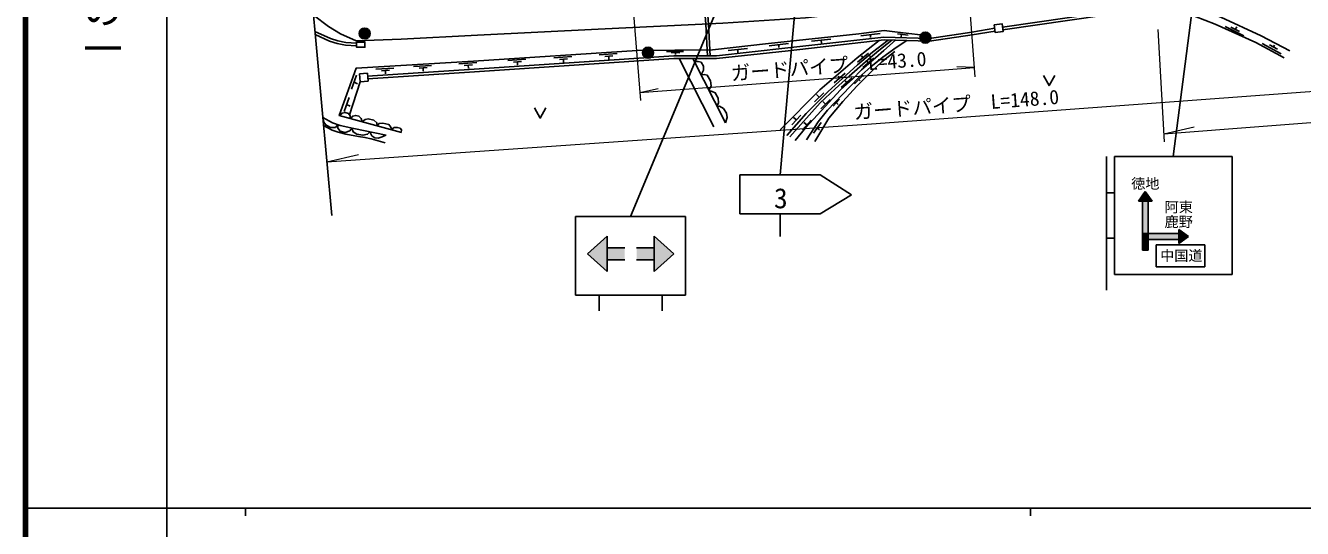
# Model space of a CAD drawing. Units: millimetres at full size, sheet at 1:1000; details may follow other scales. Extents: x 40000 to 680000, y 20000 to 380000.
# Drawn here: x 40000 to 202626, y 202409 to 266452 of the extents above; entities that cross this region are included whole.
import ezdxf
from ezdxf.enums import TextEntityAlignment as Align

# ---------------------------------------------------------------- set-up
doc = ezdxf.new("R2010")
doc.units = ezdxf.units.MM
doc.header["$LTSCALE"] = 1000
for name, color, linetype, lineweight in [('M-BGD', 7, 'Continuous', 25), ('M-BMK-OTRS', 5, 'Continuous', 25), ('M-STR-HTXT', 7, 'Continuous', 13), ('M-STR-STRC', 7, 'Continuous', 25), ('M-TTL', 2, 'Continuous', 140), ('M-TTL-BAND', 7, 'Continuous', 25)]:
    doc.layers.add(name, color=color, linetype=linetype, lineweight=lineweight)
doc.styles.add('@ＭＳ ゴシック', font='')
doc.styles.add('ＭＳ ゴシック', font='')
doc.styles.get('@ＭＳ ゴシック').set_extended_font_data('@MS Gothic')
doc.styles.get('ＭＳ ゴシック').set_extended_font_data('MS Gothic')

msp = doc.modelspace()

# ---------------------------------------------------------------- hatches: boundary and pattern name
at = {"layer": 'M-BGD'}
for points in [[(82484, 265438, 1), (83884, 265438, 1)], [(153908, 264910, 1), (155308, 264910, 1)], [(118580, 262995, 1), (119980, 262995, 1)]]:
    msp.add_hatch(color=256, dxfattribs=at).paths.add_polyline_path(points)
at = {"layer": 'M-STR-STRC'}
for points in [[(182611, 245333), (183486, 244083), (182986, 244083), (182236, 244083), (181736, 244083)], [(182236, 244083), (182986, 244083), (182986, 239958), (182236, 239958)], [(111563, 237375), (114063, 239625), (114063, 238125), (114063, 236625), (114063, 235125)], [(120063, 238125), (120063, 239625), (122563, 237375), (120063, 235125), (120063, 236625)], [(182236, 239958), (182986, 239958), (182986, 239208), (182236, 239208)], [(182236, 239208), (182986, 239208), (182986, 237833), (182236, 237833)], [(182986, 239958), (186861, 239958), (186861, 239208), (182986, 239208)], [(186861, 239958), (186861, 240458), (188111, 239583), (186861, 238708), (186861, 239208)], [(114063, 238125), (116313, 238125), (116313, 236625), (114063, 236625)], [(117813, 238125), (120063, 238125), (120063, 236625), (117813, 236625)]]:
    msp.add_hatch(color=256, dxfattribs=at).paths.add_polyline_path(points)

# ---------------------------------------------------------------- linework, layer by layer
at = {"layer": 'M-BGD'}
for p, q in [((146382, 265158), (148847, 265429)), ((147615, 265293), (147631, 264928)), ((151038, 265407), (152407, 265246)), ((151546, 265347), (151514, 265002)), ((192777, 266310), (195141, 265150)), ((193495, 266227), (194590, 265693)), ((194042, 265960), (194247, 266285)), ((129485, 263263), (131950, 263534)), ((134691, 263876), (137156, 264147)), ((135924, 264011), (135940, 263646)), ((140102, 264451), (142567, 264722)), ((141334, 264586), (141351, 264221)), ((197515, 264180), (199895, 262870)), ((198425, 264005), (199453, 263446)), ((198939, 263725), (199068, 263963)), ((101444, 262018), (103737, 262159)), ((102140, 261788), (103173, 261877)), ((102656, 261832), (102670, 261420)), ((107292, 262356), (109584, 262497)), ((107987, 262126), (109020, 262215)), ((108504, 262171), (108517, 261759)), ((113064, 262735), (115356, 262876)), ((113759, 262505), (114792, 262594)), ((114276, 262549), (114289, 262137)), ((121625, 263143), (123802, 263143)), ((122219, 262999), (123325, 262990)), ((122772, 262995), (122777, 262752)), ((123255, 262258), (127663, 253553)), ((124974, 262253), (129126, 254052)), ((130717, 263398), (130734, 263033)), ((145967, 261791), (147342, 262949)), ((146654, 262370), (146473, 262575)), ((146642, 261118), (148016, 262276)), ((147329, 261697), (147148, 261903)), ((84629, 260896), (86921, 261037)), ((85324, 260666), (86357, 260755)), ((85841, 260710), (85854, 260298)), ((89422, 261239), (91714, 261381)), ((90117, 261009), (91150, 261098)), ((90634, 261054), (90647, 260642)), ((95180, 261595), (97472, 261737)), ((95875, 261365), (96908, 261454)), ((96391, 261410), (96405, 260998)), ((142966, 259165), (144375, 260403)), ((82631, 259286), (81264, 255097)), ((81515, 258352), (82164, 260129)), ((81839, 259240), (82274, 259009)), ((143671, 259784), (143477, 260017)), ((143877, 258550), (145286, 259787)), ((144581, 259168), (144388, 259401)), ((145590, 259031), (146694, 260125)), ((146142, 259578), (146299, 259425)), ((80566, 255508), (81216, 257286)), ((140481, 256752), (141664, 257903)), ((141072, 257327), (140741, 257665)), ((141282, 255865), (142465, 257016)), ((142849, 256186), (143676, 257065)), ((80891, 256397), (81325, 256165)), ((141874, 256441), (141543, 256778)), ((143262, 256625), (143485, 256389)), ((137615, 253826), (138720, 255052)), ((138167, 254439), (137815, 254754)), ((138948, 253182), (140037, 254422)), ((139492, 253802), (139135, 254112)), ((140351, 252763), (141321, 254112)), ((140836, 253438), (141124, 253185))]:
    msp.add_line(p, q, dxfattribs=at)
for points in [[(125004, 283568), (125140, 283078), (126093, 273629), (126631, 266621), (126849, 262545)], [(125374, 283573), (125485, 283139), (126442, 273660), (126980, 266644), (127198, 262564)], [(204196, 274976), (188960, 272768), (170300, 270282), (157834, 268473), (147993, 268426), (139337, 267418), (128798, 266762), (112910, 265988), (97580, 265214), (87834, 264720), (82110, 264509), (80116, 265377), (78591, 266338), (76671, 267768)], [(164428, 266249), (190003, 269965), (204034, 271760)], [(164472, 265901), (190050, 269618), (204068, 271411)], [(184568, 268821), (188865, 267635), (191509, 266628), (196673, 264277), (200296, 262334)], [(187119, 269192), (189566, 268516), (192210, 267509), (197374, 265159), (200997, 263215)], [(82160, 264207), (80807, 264301), (79782, 264508), (78846, 264806), (76863, 265707)], [(82160, 263856), (80760, 263953), (79694, 264168), (78720, 264479), (76897, 265307)], [(87866, 252839), (79964, 254993), (82095, 261021), (97047, 261916), (117905, 263283), (127469, 263375), (134621, 264166), (146111, 265384), (149363, 265808), (150722, 265657), (154301, 265227)], [(163439, 266098), (160519, 265620), (155106, 264803), (149323, 264965), (137076, 263598), (127983, 262595), (122557, 262610), (110491, 261781), (97144, 260892), (83567, 260007)], [(163483, 265751), (160574, 265275), (155127, 264453), (149338, 264614), (137114, 263250), (128002, 262245), (122568, 262260), (110515, 261432), (97167, 260543), (83600, 259658)], [(148699, 264543), (145908, 262325), (141142, 258264), (136103, 253165)], [(149873, 264599), (147855, 263074), (145976, 261428), (142172, 257998), (139407, 255249), (136939, 252439)], [(137327, 252297), (141208, 256629), (143119, 258384), (144889, 259999), (147296, 262113), (148693, 263291), (150311, 264587)], [(150804, 264573), (149314, 263274), (148258, 262344), (146487, 260805), (145322, 259640), (143801, 258275), (139393, 253480), (138025, 251832)], [(139457, 251907), (140956, 254178), (142141, 255676), (144026, 257681), (146117, 259816), (147638, 261180), (149175, 262423), (150898, 263663), (152232, 264533)], [(129126, 254052), (129347, 254721), (129277, 255311), (128907, 255877), (128375, 256167), (128061, 256156), (128248, 256594), (128202, 257219), (127834, 257892), (127427, 258068), (127030, 258191), (127326, 258761), (127224, 259427), (126817, 260121), (126437, 260204), (126030, 260167), (126346, 260758), (126334, 261297), (126044, 261789), (125653, 261883), (125164, 261877)], [(140520, 251686), (142289, 254677), (144085, 256782), (145884, 258737), (147766, 260652), (149061, 261843), (150702, 263137)], [(169650, 260101), (170366, 258806), (171082, 260101)], [(79968, 255004), (80345, 255307), (80725, 255381), (81150, 255270), (81344, 254974), (81364, 254612), (81677, 254928), (82047, 255011), (82464, 254919), (82760, 254632), (82892, 254195), (83269, 254475), (83639, 254558), (84369, 254401), (84749, 254068), (84778, 253681), (85035, 253994), (85489, 254040), (86275, 253836), (86534, 253522), (86631, 253176), (86913, 253448), (87330, 253485), (87700, 253392), (87894, 253189), (87845, 252845)], [(104838, 255960), (105553, 254665), (106269, 255960)], [(77869, 254755), (79087, 254081), (80083, 253725), (81818, 253341), (85938, 252474)], [(77869, 254755), (77980, 254133), (78239, 253792), (78831, 253452), (79468, 253459), (79756, 253841), (79778, 253363), (80067, 253015), (80696, 252845), (81295, 253030), (81560, 253398), (81739, 252904), (82206, 252601), (82961, 252475), (83560, 252616), (83832, 252917), (84108, 252423), (84478, 252157), (84922, 252105), (85425, 252261), (85906, 252481)], [(77965, 253715), (79049, 253122), (79815, 252867), (80810, 252625), (82423, 252343), (83217, 252208), (84037, 252007), (85502, 251617), (85811, 251496)]]:
    msp.add_lwpolyline(points, dxfattribs=at)
for points in [[(163383, 266545), (164375, 266671), (164500, 265679), (163508, 265553)], [(82160, 264346), (83216, 264346), (83216, 263682), (82160, 263682)], [(82536, 260282), (83531, 260377), (83627, 259382), (82631, 259286)]]:
    msp.add_lwpolyline(points, close=True, dxfattribs=at)
for centre in [(83184, 265438), (154608, 264910), (119280, 262995)]:
    msp.add_circle(centre, 700, dxfattribs=at)
at = {"layer": 'M-BMK-OTRS'}
msp.add_line((79020, 242259), (71138, 327850), dxfattribs=at)
at = {"layer": 'M-STR-HTXT'}
for p, q in [((159102, 283720), (160896, 259911)), ((116547, 279159), (118306, 256922)), ((184225, 265944), (185020, 251645)), ((160806, 261110), (158599, 261204)), ((118226, 257933), (120562, 258423)), ((184964, 252651), (188825, 253571)), ((78390, 249104), (82424, 250034))]:
    msp.add_line(p, q, dxfattribs=at)
for points in [[(118226, 257933), (133068, 259032), (157036, 260826), (160806, 261110)], [(78390, 249104), (147735, 253935), (214496, 258871), (223789, 259716)], [(184964, 252651), (210259, 254596), (229034, 255875), (245841, 257078), (251225, 257450), (255114, 257506), (258874, 257358), (264949, 256821), (273437, 255468), (279351, 254058), (286019, 252041), (293155, 249186), (299306, 246186), (300397, 245531)]]:
    msp.add_lwpolyline(points, dxfattribs=at)
at = {"layer": 'M-STR-STRC'}
for p, q in [((191521, 291262), (186172, 249759)), ((135656, 286714), (117063, 242125)), ((136099, 247458), (139695, 286991)), ((177672, 249759), (177672, 232759)), ((178672, 249759), (178672, 234759)), ((178672, 249759), (193672, 249759)), ((193672, 249759), (193672, 234759)), ((130992, 247458), (130992, 242458)), ((130992, 247458), (141206, 247458)), ((145214, 244908), (141206, 247458)), ((141206, 242458), (145214, 244908)), ((177672, 245134), (178672, 245134)), ((181736, 244083), (182611, 245333)), ((183486, 244083), (181736, 244083)), ((182236, 244083), (182236, 237833)), ((182611, 245333), (183486, 244083)), ((182986, 244083), (182986, 237833)), ((130992, 242458), (141206, 242458)), ((136099, 242458), (136099, 239582)), ((110063, 242125), (110063, 233516)), ((124063, 242125), (110063, 242125)), ((124063, 232125), (124063, 242125)), ((114063, 239625), (111563, 237375)), ((114063, 239625), (114063, 235125)), ((120063, 239625), (120063, 235125)), ((120063, 239625), (122563, 237375)), ((177672, 239384), (178672, 239384)), ((182236, 239958), (186861, 239958)), ((182236, 239208), (186861, 239208)), ((186861, 238708), (186861, 240458)), ((186861, 240458), (188111, 239583)), ((188111, 239583), (186861, 238708)), ((114063, 238125), (116313, 238125)), ((117813, 238125), (120063, 238125)), ((182236, 237833), (182986, 237833)), ((184002, 238521), (190202, 238521)), ((184002, 238521), (184002, 235721)), ((190202, 238521), (190202, 235721)), ((111563, 237375), (114063, 235125)), ((114063, 236625), (116313, 236625)), ((117813, 236625), (120063, 236625)), ((122563, 237375), (120063, 235125)), ((178672, 234759), (193672, 234759)), ((184002, 235721), (190202, 235721)), ((110063, 233509), (110063, 232125)), ((110063, 232125), (124063, 232125)), ((113063, 232125), (113063, 230125)), ((121063, 232125), (121063, 230125))]:
    msp.add_line(p, q, dxfattribs=at)
at = {"layer": 'M-TTL'}
msp.add_line((40000, 380000), (40000, 20000), dxfattribs=at)
at = {"layer": 'M-TTL-BAND'}
for p, q in [((58000, 370000), (58000, 20000)), ((40000, 205000), (579000, 205000)), ((68000, 205000), (68000, 204000)), ((168000, 205000), (168000, 204000))]:
    msp.add_line(p, q, dxfattribs=at)

# ---------------------------------------------------------------- texts
at = {"layer": 'M-STR-HTXT', "style": 'ＭＳ ゴシック'}
for s, p in [('ガードパイプ\u3000L=43.0', (142386, 259837)), ('ガードパイプ\u3000L=148.0', (158647, 254941))]:
    msp.add_text(s, height=1833, rotation=4.329, dxfattribs=at).set_placement(p, align=Align.BOTTOM_CENTER)
at = {"layer": 'M-STR-STRC', "style": 'ＭＳ ゴシック'}
for s, height, p in [('3', 2566, (136193, 244460)), ('徳地', 1320, (182611, 246333)), ('阿東', 1320, (186877, 243341)), ('鹿野', 1320, (186861, 241458)), ('中国道', 1320, (187202, 237156))]:
    msp.add_text(s, height=height, dxfattribs=at).set_placement(p, align=Align.MIDDLE_CENTER)
at = {"layer": 'M-TTL-BAND', "style": '@ＭＳ ゴシック'}
msp.add_text('縮尺千分の一', height=3666, rotation=270, dxfattribs=at).set_placement((49777, 261030), align=Align.MIDDLE_RIGHT)

doc.saveas('drawing.dxf')
